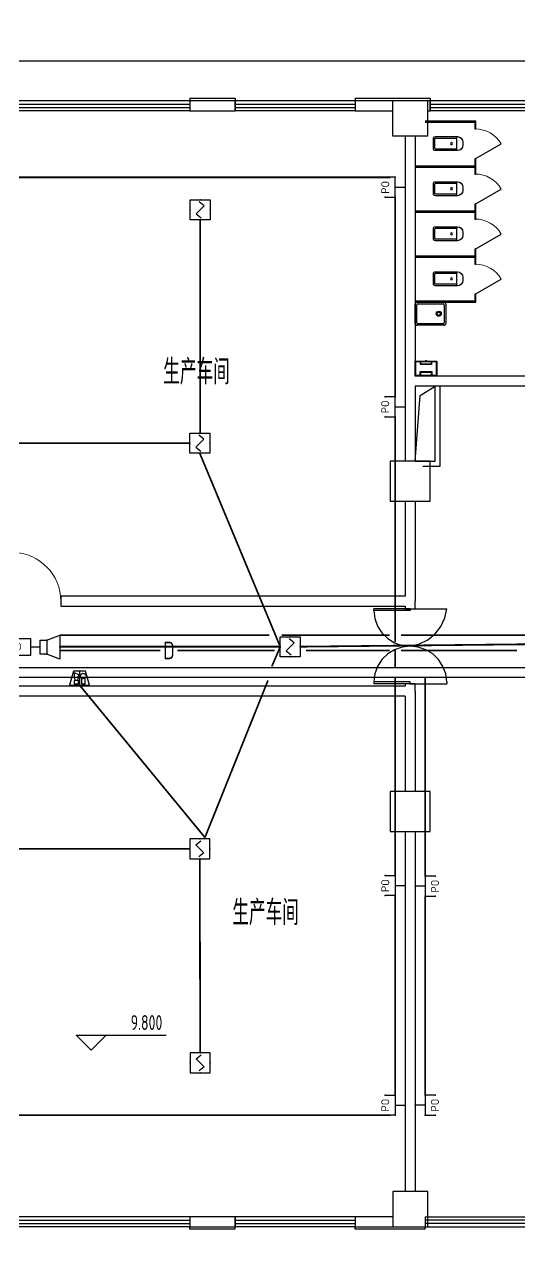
# Model space of a CAD drawing. Extents: x 2166032 to 5302137, y 581493 to 2416206.
# Drawn here: x 2587083 to 2596971, y 1123625 to 1148125 of the extents above; entities that cross this region are included whole.
import ezdxf
from ezdxf.enums import TextEntityAlignment as Align

# ---------------------------------------------------------------- set-up
doc = ezdxf.new("R2010")
doc.units = 0
doc.header["$LTSCALE"] = 1000
doc.header["$MEASUREMENT"] = 0
doc.linetypes.add('CENTER2', pattern=[1.14, 0.75, -0.13, 0.13, -0.13])
doc.linetypes.add('DASHEDX2', pattern=[1.5, 1, -0.5])
for name, color, linetype in [('3T_WOOD', 21, 'Continuous'), ('CABLETRAY', 4, 'Continuous'), ('COLUMN', 2, 'Continuous'), ('DIM_ELEV', 3, 'Continuous'), ('EQUIP-消防', 3, 'Continuous'), ('EQUIP-通讯', 3, 'Continuous'), ('LATRINE', 8, 'Continuous'), ('LVTRY', 8, 'Continuous'), ('PUB_TEXT', 7, 'Continuous'), ('SIG_TEXT', 7, 'Continuous'), ('STAIR', 8, 'Continuous'), ('SURFACE', 8, 'Continuous'), ('TEL_TEXT', 7, 'Continuous'), ('WALL', 8, 'Continuous'), ('WINDOW', 8, 'Continuous'), ('WIRE-动力', 2, 'Continuous'), ('WIRE-消防', 4, 'Continuous'), ('WIRE-电源', 10, 'Continuous'), ('WIRE-电话', 4, 'CENTER2'), ('WIRE-网络', 6, 'Continuous'), ('厨卫', 8, 'Continuous'), ('消防', 7, 'Continuous')]:
    doc.layers.add(name, color=color, linetype=linetype)
doc.styles.add('_TCH_DIM', font='tssdeng.shx', dxfattribs={"bigfont": 'tssdchn.shx'})
doc.styles.add('_TEL_DIM', font='@tssdeng.shx', dxfattribs={"width": 0.8, "height": 3.5, "bigfont": '!tssdchn.shx'})
doc.styles.get("Standard").update_dxf_attribs({"font": 'tssdeng.shx', "bigfont": 'tssdchn.shx'})
doc.styles.add('TSSD_REIN', font='tssdeng.shx', dxfattribs={"width": 0.7, "bigfont": 'tssdchn.shx'})
doc.styles.add('zz-0', font='arial.ttf')

# ---------------------------------------------------------------- blocks, each defined once
blk = doc.blocks.new('$lvtry$00000200')
for p, q in [((-140, -40, 0), (-140, -480, 0)), ((-110, -40, 0), (-110, -470, 0)), ((100, 0, 0), (-100, 0, 0)), ((100, -30, 0), (-100, -30, 0)), ((110, -470, 0), (110, -40, 0)), ((140, -480, 0), (140, -40, 0)), ((140, -470, 0), (-140, -470, 0)), ((-30, -590, 0), (30, -590, 0))]:
    blk.add_line(p, q)
blk.add_circle((0, -359, 0), 20)
for centre, radius, start, end in [((-100, -40, 0), 40, 90, 180), ((-100, -40, 0), 10, 90, 180), ((100, -40, 0), 40, 0, 90), ((100, -40, 0), 10, 0, 90), ((-30, -480, 0), 110, 180, 270), ((30, -480, 0), 110, 270, 0)]:
    blk.add_arc(centre, radius, start, end)
blk.add_point((0, 0))
blk = doc.blocks.new('$TCHSYS$APDOOR2D')
blk.add_line((0.5, 0), (0, 0.866))
at = {"lineweight": 13}
blk.add_arc((0.5, 0), 1, 120, 180, dxfattribs=at)
blk = doc.blocks.new('$plan$00001091')
for p, q in [((-275, -410), (-275, -50)), ((-255, -30), (255, -30)), ((275, -50), (275, -410)), ((255, -430), (-255, -430))]:
    blk.add_line(p, q)
for points in [[(-275, 0, 0.414214), (-305, -30, 0.414214)], [(305, -30, 0.414214), (275, 0, 0.414214)], [(-305, -430, 0.414214), (-275, -460, 0.414214)], [(275, -460, 0.414214), (305, -430, 0.414214)]]:
    blk.add_lwpolyline(points, format="xyb")
for points in [[(-275, 0), (275, 0)], [(-305, -430), (-305, -30)], [(305, -30), (305, -430)], [(275, -460), (-275, -460)]]:
    blk.add_lwpolyline(points)
for radius in [50, 32.5]:
    blk.add_circle((165, -230), radius)
for centre, start, end in [((-255, -50), 90, 180), ((255, -50), 0, 90), ((-255, -410), 180, 270), ((255, -410), 270, 360)]:
    blk.add_arc(centre, 20, start, end)
at = {"style": 'zz-0'}
for tag in ['YSIZE', 'XSIZE']:
    blk.add_attdef(tag, (0, 0), '', height=0.5, dxfattribs=at)
blk = doc.blocks.new('cffd')
at = {"layer": '厨卫'}
for p, q in [((288, -44), (300, -44)), ((288, -256), (300, -256))]:
    blk.add_line(p, q, dxfattribs=at)
for points in [[(0, -365), (0, 65), (300, 65), (300, -365)], [(12, -353), (12, 53), (288, 53), (288, -353)]]:
    blk.add_lwpolyline(points, close=True, dxfattribs=at)
for points in [[(12, -272), (82, -272), (82, -29), (12, -29)], [(12, -262), (72, -262), (72, -39), (12, -39)], [(288, -261), (228, -261), (228, -39), (288, -39)], [(288, -251), (238, -251), (238, -49), (288, -49)]]:
    blk.add_lwpolyline(points, dxfattribs=at)
blk.add_lwpolyline([(290, -150, 0, 50, 0), (323, -150, 100, 100, 0)], format="xyseb", dxfattribs=at)
blk = doc.blocks.new('$equip$00001847')
for p, q in [((-0.5, 0.499), (-0.5, 0.999)), ((0.5, 0.999), (0.5, 0.499)), ((0.5, 0.499), (-0.5, 0.499)), ((0, 0.5), (0, 0))]:
    blk.add_line(p, q)
for p in [(-0.5, 0.999), (0.5, 0.999), (-0.5, 0.499), (0, 0), (0.5, 0.499)]:
    blk.add_point(p)
at = {"color": 7, "style": '_TEL_DIM'}
blk.add_attdef('$TEXT$', text='', height=0.4, dxfattribs=at).set_placement((0, 0.999), align=Align.MIDDLE_CENTER)
at = {"color": 7, "style": '_TEL_DIM', "flags": 1}
blk.add_attdef('A', text='', height=0.00002, dxfattribs=at).set_placement((0, 0), align=Align.MIDDLE_CENTER)
blk = doc.blocks.new('$equip$00001700')
for p, q in [((-0.5, 0.5), (-0.5, -0.5)), ((0.5, 0.5), (-0.5, 0.5)), ((-0.2, 0.2), (0.05, 0.4)), ((0, 0), (-0.2, 0.2)), ((0, 0), (0.2, -0.2)), ((0.5, -0.5), (0.5, 0.5)), ((-0.5, -0.5), (0.5, -0.5)), ((0.2, -0.2), (-0.05, -0.4))]:
    blk.add_line(p, q)
for p in [(-0.5, 0), (0, 0.5), (0.5, 0), (0, -0.5)]:
    blk.add_point(p)
at = {"flags": 1}
for tag, height, p in [('A', 0.00002, (0, 0)), ('B', 0.4, (0.75, -0.204))]:
    blk.add_attdef(tag, text='', height=height, dxfattribs=at).set_placement(p, align=Align.MIDDLE_CENTER)
blk = doc.blocks.new('$equip$00001943')
for p, q in [((-0.3, 0.35), (-0.5, -0.35)), ((0.3, 0.35), (-0.3, 0.35)), ((-0.22, -0.124), (-0.27, 0.276)), ((-0.27, 0.276), (-0.05, 0.176)), ((-0.05, 0.176), (-0.1, -0.124)), ((0, 0.35), (0, -0.35)), ((0.5, -0.35), (0.3, 0.35)), ((-0.5, -0.35), (0.5, -0.35)), ((-0.27, -0.124), (-0.27, -0.294)), ((-0.05, -0.124), (-0.27, -0.124)), ((-0.27, -0.294), (-0.05, -0.294)), ((-0.05, -0.294), (-0.05, -0.124)), ((0.112, -0.298), (0.112, -0.013)), ((0.262, -0.298), (0.112, -0.298)), ((0.262, -0.013), (0.262, -0.298))]:
    blk.add_line(p, q)
blk.add_circle((0.187, 0.102), 0.139)
for p in [(-0.4, 0), (0, 0.35), (0, -0.35), (0.404, -0.012)]:
    blk.add_point(p)
at = {"layer": 'TEL_TEXT', "style": '_TEL_DIM', "flags": 1}
blk.add_attdef('A', text='', height=0.00002, dxfattribs=at).set_placement((0, 0), align=Align.MIDDLE_CENTER)
blk = doc.blocks.new('$equip$00001366')
for p, q in [((0, 0.35), (0, -0.35)), ((0, 0.35), (0.35, 0.35)), ((0.35, 0.35), (1, 0.6)), ((0.35, 0.35), (0.35, -0.35)), ((1, 0.6), (1, -0.6)), ((0.35, -0.35), (0, -0.35)), ((1, -0.6), (0.35, -0.35))]:
    blk.add_line(p, q)
for p in [(0, 0), (0.35, 0.35), (1, 0), (0.35, -0.35)]:
    blk.add_point(p)
at = {"flags": 9}
blk.add_attdef('A', (0, 0), '', height=0.00002, dxfattribs=at)
blk = doc.blocks.new('$equip$00001926')
for p, q in [((0.65, 0.65), (-0.65, 0.65)), ((-0.65, 0.65), (-0.65, 0)), ((0.65, 0), (0.65, 0.65)), ((-0.65, 0), (0.65, 0))]:
    blk.add_line(p, q)
for p in [(0, 0.65), (-0.65, 0.325), (0, 0), (0.65, 0.325)]:
    blk.add_point(p)
at = {"color": 7, "style": '_TEL_DIM'}
blk.add_attdef('$TEXT$', text='', height=0.3, dxfattribs=at).set_placement((0.006, 0.343), align=Align.MIDDLE_CENTER)
at = {"color": 7, "style": '_TEL_DIM', "flags": 1}
blk.add_attdef('A', text='', height=0.00002, dxfattribs=at).set_placement((0, 0), align=Align.MIDDLE_CENTER)
blk = doc.blocks.new('$DorLib2D$00000141')
at = {"color": 0}
for points in [[(-0.5, 0), (-0.5, 0.487)], [(-0.475, 0.487), (-0.5, 0.487)], [(-0.475, 0), (-0.475, 0.487)], [(-0.369, 0.473), (-0.475, 0.487)], [(-0.268, 0.435), (-0.369, 0.473)], [(-0.178, 0.377), (-0.268, 0.435)], [(-0.103, 0.3), (-0.178, 0.377)], [(0.178, 0.377), (0.103, 0.3)], [(0.268, 0.435), (0.178, 0.377)], [(0.369, 0.473), (0.268, 0.435)], [(0.475, 0.487), (0.369, 0.473)], [(0.475, 0), (0.475, 0.487)], [(0.475, 0.487), (0.5, 0.487)], [(0.5, 0), (0.5, 0.487)], [(-0.047, 0.208), (-0.103, 0.3)], [(-0.012, 0.107), (-0.047, 0.208)], [(0.047, 0.208), (0.012, 0.107)], [(0.103, 0.3), (0.047, 0.208)], [(0, 0), (-0.012, 0.107)], [(-0.012, -0.107), (0, 0)], [(0.012, 0.107), (0, 0)], [(-0.5, 0), (-0.475, 0)], [(0.5, 0), (0.475, 0)]]:
    blk.add_lwpolyline(points, dxfattribs=at)
at = {"color": 0, "linetype": 'DASHEDX2'}
for points in [[(0, 0), (0.03, -0.122), (0.086, -0.234), (0.165, -0.331), (0.264, -0.408), (0.378, -0.461), (0.5, -0.488)], [(-0.5, 0), (-0.5, -0.488)], [(-0.047, -0.208), (-0.012, -0.107)], [(0.5, 0), (0.5, -0.488)], [(-0.178, -0.377), (-0.103, -0.3)], [(-0.103, -0.3), (-0.047, -0.208)], [(-0.475, -0.488), (-0.5, -0.488)], [(-0.475, -0.487), (-0.369, -0.473)], [(-0.369, -0.473), (-0.268, -0.435)], [(-0.268, -0.435), (-0.178, -0.377)]]:
    blk.add_lwpolyline(points, dxfattribs=at)
blk = doc.blocks.new('$TCHSYS$WIN2D')
for p, q in [((-0.5, 0.5), (0.5, 0.5)), ((-0.5, 0.5), (-0.5, -0.5)), ((0.5, 0.5), (0.5, -0.5)), ((0.5, 0.16667), (-0.5, 0.16667)), ((0.5, -0.16667), (-0.5, -0.16667)), ((-0.5, -0.5), (0.5, -0.5))]:
    blk.add_line(p, q)
blk = doc.blocks.new('$TCHSYS$DOOR2D')
for p, q in [((0.45, 0.975), (0.5, 0.975)), ((0.45, 0), (0.45, 0.975)), ((0.5, 0), (0.5, 0.975)), ((0.5, 0), (0.45, 0))]:
    blk.add_line(p, q)
at = {"lineweight": 13}
blk.add_arc((0.475, 0), 0.975, 91.4693, 180, dxfattribs=at)

msp = doc.modelspace()

# ---------------------------------------------------------------- linework, layer by layer
msp.add_circle((2604640.5, 1020101.3), 438608.5)
at = {"layer": '3T_WOOD'}
msp.add_lwpolyline([(2594888.9, 1139400.3), (2594987.2, 1140711.8), (2595288.9, 1140900.3)], dxfattribs=at)
at = {"layer": 'CABLETRAY'}
for p, q in [((2580469.2, 1135272.5), (2617874.4, 1135272.5)), ((2617874.4, 1135072.5), (2580469.2, 1135072.5))]:
    msp.add_line(p, q, dxfattribs=at)
at = {"layer": 'COLUMN'}
for p, q in [((2595137.3, 1146600.3), (2594437.3, 1146600.3)), ((2594437.3, 1146600.3), (2594437.3, 1145900.3)), ((2595137.3, 1145900.3), (2595137.3, 1146600.3)), ((2594437.3, 1145900.3), (2595137.3, 1145900.3)), ((2595188.9, 1139400.3), (2594388.9, 1139400.3)), ((2594388.9, 1139400.3), (2594388.9, 1138600.3)), ((2595188.9, 1138600.3), (2595188.9, 1139400.3)), ((2594388.9, 1138600.3), (2595188.9, 1138600.3)), ((2595187.3, 1132800.3), (2594387.3, 1132800.3)), ((2594387.3, 1132800.3), (2594387.3, 1132000.3)), ((2595187.3, 1132000.3), (2595187.3, 1132800.3)), ((2594387.3, 1132000.3), (2595187.3, 1132000.3)), ((2595138.6, 1124800.5), (2594438.6, 1124800.5)), ((2594438.6, 1124800.5), (2594438.6, 1124100.5)), ((2595138.6, 1124100.5), (2595138.6, 1124800.5)), ((2594438.6, 1124100.5), (2595138.6, 1124100.5))]:
    msp.add_line(p, q, dxfattribs=at)
at = {"layer": 'DIM_ELEV'}
for p, q in [((2588412.3, 1127625.9), (2588112.3, 1127925.9)), ((2588112.3, 1127925.9), (2589912.3, 1127925.9)), ((2588412.3, 1127625.9), (2588712.3, 1127925.9))]:
    msp.add_line(p, q, dxfattribs=at)
at = {"layer": 'LATRINE'}
for p, q in [((2595088.9, 1146200.3), (2596101.4, 1146200.3)), ((2595088.9, 1146175.3), (2596076.4, 1146175.3)), ((2596076.4, 1146175.3), (2596076.4, 1146037.8)), ((2596101.4, 1146037.8), (2596101.4, 1146200.3)), ((2596076.4, 1146037.8), (2596101.4, 1146037.8)), ((2596101.4, 1145437.8), (2596076.4, 1145437.8)), ((2596076.4, 1145437.8), (2596076.4, 1145300.3)), ((2596101.4, 1145287.8), (2596101.4, 1145437.8)), ((2594888.9, 1145300.3), (2596076.4, 1145300.3)), ((2594888.9, 1145275.3), (2596076.4, 1145275.3)), ((2596076.4, 1145275.3), (2596076.4, 1145137.8)), ((2596101.4, 1145137.8), (2596101.4, 1145287.8)), ((2596076.4, 1145137.8), (2596101.4, 1145137.8)), ((2596101.4, 1144537.8), (2596076.4, 1144537.8)), ((2596076.4, 1144537.8), (2596076.4, 1144400.3)), ((2596101.4, 1144387.8), (2596101.4, 1144537.8)), ((2594888.9, 1144400.3), (2596076.4, 1144400.3)), ((2594888.9, 1144375.3), (2596076.4, 1144375.3)), ((2596076.4, 1144375.3), (2596076.4, 1144237.8)), ((2596076.4, 1144237.8), (2596101.4, 1144237.8)), ((2596101.4, 1144237.8), (2596101.4, 1144387.8)), ((2594888.9, 1143500.3), (2596076.4, 1143500.3)), ((2594888.9, 1143475.3), (2596076.4, 1143475.3)), ((2596101.4, 1143637.8), (2596076.4, 1143637.8)), ((2596076.4, 1143637.8), (2596076.4, 1143500.3)), ((2596076.4, 1143475.3), (2596076.4, 1143337.8)), ((2596101.4, 1143487.8), (2596101.4, 1143637.8)), ((2596101.4, 1143337.8), (2596101.4, 1143487.8)), ((2596076.4, 1143337.8), (2596101.4, 1143337.8)), ((2596101.4, 1142737.8), (2596076.4, 1142737.8)), ((2596076.4, 1142737.8), (2596076.4, 1142600.3)), ((2596101.4, 1142575.3), (2596101.4, 1142737.8)), ((2594888.9, 1142600.3), (2596076.4, 1142600.3)), ((2594888.9, 1142575.3), (2596101.4, 1142575.3))]:
    msp.add_line(p, q, dxfattribs=at)
at = {"layer": 'STAIR'}
msp.add_line((2575288.9, 1147400.3), (2619688.9, 1147400.3), dxfattribs=at)
at = {"layer": 'SURFACE'}
for p, q in [((2590388.9, 1146650.3), (2590388.9, 1146600.3)), ((2590388.9, 1146650.3), (2591288.9, 1146650.3)), ((2591288.9, 1146650.3), (2591288.9, 1146600.3)), ((2593688.9, 1146650.3), (2593688.9, 1146600.3)), ((2593688.9, 1146650.3), (2594737.3, 1146650.3)), ((2594737.3, 1146650.3), (2595188.9, 1146650.3)), ((2595188.9, 1146650.3), (2595188.9, 1146600.3)), ((2590388.6, 1124050.3), (2590388.6, 1124100.3)), ((2591288.6, 1124050.3), (2591288.6, 1124100.3)), ((2593688.6, 1124050.3), (2593688.6, 1124100.3)), ((2595088.6, 1124050.3), (2595088.6, 1124100.3)), ((2591288.6, 1124050.3), (2590388.6, 1124050.3)), ((2594788.9, 1124050.3), (2593688.6, 1124050.3)), ((2595088.6, 1124050.3), (2594788.9, 1124050.3))]:
    msp.add_line(p, q, dxfattribs=at)
at = {"layer": 'WALL'}
for p, q in [((2591288.9, 1146600.3), (2590388.9, 1146600.3)), ((2590388.9, 1146600.3), (2590388.9, 1146400.3)), ((2590388.9, 1146400.3), (2591288.9, 1146400.3)), ((2591288.9, 1146400.3), (2591288.9, 1146600.3)), ((2594437.3, 1146600.3), (2593688.9, 1146600.3)), ((2593688.9, 1146600.3), (2593688.9, 1146400.3)), ((2593688.9, 1146400.3), (2594437.3, 1146400.3)), ((2595188.9, 1146600.3), (2595137.3, 1146600.3)), ((2595137.3, 1146400.3), (2595188.9, 1146400.3)), ((2595188.9, 1146400.3), (2595188.9, 1146600.3)), ((2594688.9, 1145900.3), (2594688.9, 1141000.3)), ((2594888.9, 1145900.3), (2594888.9, 1141100.3)), ((2594688.9, 1141000.3), (2594688.9, 1139400.3)), ((2597688.9, 1141100.3), (2594888.9, 1141100.3)), ((2597788.9, 1140900.3), (2594888.9, 1140900.3)), ((2594888.9, 1140900.3), (2594888.9, 1139400.3)), ((2594688.9, 1138600.3), (2594688.9, 1136700.3)), ((2594888.9, 1138600.3), (2594888.9, 1136600.3)), ((2594688.9, 1136700.3), (2587808.9, 1136700.3)), ((2587808.9, 1136700.3), (2587808.9, 1136500.3)), ((2594888.9, 1136450.3), (2594888.9, 1136600.3)), ((2587808.9, 1136500.3), (2594688.9, 1136500.3)), ((2594688.9, 1136500.3), (2594688.9, 1136450.3)), ((2594688.9, 1136450.3), (2594888.9, 1136450.3)), ((2594688.9, 1134900.3), (2586388.9, 1134900.3)), ((2594888.9, 1134950.3), (2594688.9, 1134950.3)), ((2594688.9, 1134950.3), (2594688.9, 1134900.3)), ((2594888.9, 1134800.3), (2594888.9, 1134950.3)), ((2594688.9, 1134700.3), (2586488.9, 1134700.3)), ((2594688.9, 1134700.3), (2594688.9, 1132800.3)), ((2594888.9, 1134800.3), (2594888.9, 1132800.3)), ((2594688.9, 1132000.3), (2594688.9, 1124800.5)), ((2594888.9, 1132000.3), (2594888.9, 1124800.5)), ((2591288.6, 1124300.3), (2590388.6, 1124300.3)), ((2590388.6, 1124300.3), (2590388.6, 1124100.3)), ((2590388.6, 1124100.3), (2591288.6, 1124100.3)), ((2591288.6, 1124100.3), (2591288.6, 1124300.3)), ((2594438.6, 1124300.3), (2593688.6, 1124300.3)), ((2593688.6, 1124300.3), (2593688.6, 1124100.3)), ((2593688.6, 1124100.3), (2594788.9, 1124100.3)), ((2594788.9, 1124100.3), (2595088.6, 1124100.3)), ((2595088.6, 1124100.3), (2595088.6, 1124100.5))]:
    msp.add_line(p, q, dxfattribs=at)
at = {"layer": 'WIRE-动力', "color": 1, "linetype": 'Continuous', "const_width": 25}
msp.add_lwpolyline([(2587209.9, 1135686.1), (2587385.7, 1135686.1)], dxfattribs=at)
at = {"layer": 'WIRE-消防', "linetype": 'Continuous', "const_width": 35}
for points in [[(2590593, 1144220.6), (2590593, 1139958.3)], [(2582383.4, 1139758.3), (2590383.4, 1139758.3)], [(2590583.4, 1139558.3), (2592192.4, 1135691.3)], [(2592192.4, 1135691.3), (2587785.7, 1135691.3)], [(2592192.4, 1135691.3), (2592024.4, 1135298.6)], [(2592592.4, 1135691.3), (2599677.9, 1135767.3)], [(2588181.3, 1134925), (2590687.4, 1131878.6)], [(2591947.2, 1135017.7), (2590687.4, 1131878.6)], [(2582383.4, 1131651.3), (2590383.4, 1131651.4)], [(2590593, 1127572.5), (2590584.2, 1131451.4)]]:
    msp.add_lwpolyline(points, dxfattribs=at)
at = {"layer": 'WIRE-电源', "linetype": 'Continuous', "const_width": 35}
for points in [[(2589799.2, 1135616.3), (2587785.7, 1135616.3)], [(2592079.9, 1135616.3), (2590136.6, 1135616.3)], [(2594376.8, 1135616.3), (2592704.9, 1135616.3)], [(2596921.3, 1135616.3), (2594601.8, 1135616.3)]]:
    msp.add_lwpolyline(points, dxfattribs=at)
at = {"layer": 'WIRE-电话', "linetype": 'CENTER2', "const_width": 35}
for points in [[(2587785.7, 1135921.1), (2591974.9, 1135921.1)], [(2592218.6, 1135921.1), (2594376.8, 1135921.1)], [(2594601.8, 1135921.1), (2599565.4, 1135921.1)]]:
    msp.add_lwpolyline(points, dxfattribs=at)
at = {"layer": 'WIRE-网络', "linetype": 'Continuous', "const_width": 35}
for points in [[(2586888.5, 1145071.8), (2594389.3, 1145071.8)], [(2594489.3, 1144671.8), (2594489.3, 1140684.2)], [(2594489.3, 1140284.2), (2594489.3, 1135783.8)], [(2594489.3, 1135638.1), (2594489.3, 1135272.5)], [(2594489.3, 1131116.4), (2594489.3, 1135072.5)], [(2595088.5, 1131106.3), (2595088.5, 1135072.5)], [(2594489.3, 1126728.8), (2594489.3, 1130716.4)], [(2595088.5, 1126728.8), (2595088.5, 1130706.3)], [(2586888.5, 1126328.8), (2594389.3, 1126328.8)]]:
    msp.add_lwpolyline(points, dxfattribs=at)
at = {"layer": '消防'}
msp.add_lwpolyline([(2595288.9, 1140900.3), (2594888.9, 1140900.3), (2594888.9, 1139400.3), (2595288.9, 1139400.3)], close=True, dxfattribs=at)
msp.add_lwpolyline([(2595038.9, 1139300.3), (2595388.9, 1139300.3), (2595388.9, 1140900.3)], dxfattribs=at)

# ---------------------------------------------------------------- block references
at = {"layer": 'EQUIP-消防', "xscale": -400, "yscale": 400, "zscale": 400, "rotation": 180}
for p in [(2590593, 1144420.6), (2590583.4, 1139758.3), (2592392.4, 1135691.3)]:
    msp.add_blockref('$equip$00001700', p, dxfattribs=at)
at = {"layer": 'EQUIP-消防', "color": 3, "xscale": 500, "yscale": 500, "zscale": 500}
msp.add_blockref('$equip$00001926', (2586884.9, 1135522.9), dxfattribs=at).add_auto_attribs({'$TEXT$': 'I/O'})
at = {"layer": 'EQUIP-消防', "xscale": 400, "yscale": 400, "zscale": 400}
for name, p in [('$equip$00001943', (2588181.3, 1135065)), ('$equip$00001700', (2590583.4, 1131651.4)), ('$equip$00001700', (2590593, 1127372.5))]:
    msp.add_blockref(name, p, dxfattribs=at)
at = {"layer": 'EQUIP-通讯'}
ref = msp.add_blockref('$equip$00001847', (2594688.9, 1144871.8), dxfattribs=dict(at, xscale=-400, yscale=400, zscale=400, rotation=90))
ref.add_attrib('$TEXT$', 'PO', dxfattribs={"layer": '0', "color": 7, "height": 160, "rotation": 90, "style": '_TEL_DIM'}).set_placement((2594289.3, 1144871.8), align=Align.MIDDLE_CENTER)
ref = msp.add_blockref('$equip$00001847', (2594688.9, 1140484.2), dxfattribs=dict(at, xscale=-400, yscale=400, zscale=400, rotation=90))
ref.add_attrib('$TEXT$', 'PO', dxfattribs={"layer": '0', "color": 7, "height": 160, "rotation": 90, "style": '_TEL_DIM'}).set_placement((2594289.3, 1140484.2), align=Align.MIDDLE_CENTER)
at = {"layer": 'EQUIP-通讯', "xscale": 400, "yscale": 400, "zscale": 400}
msp.add_blockref('$equip$00001366', (2587385.7, 1135681.1), dxfattribs=at)
at = {"layer": 'EQUIP-通讯', "xscale": 400, "yscale": 400, "zscale": 400, "rotation": 90}
for p in [(2594688.9, 1130916.4), (2594688.9, 1126528.8)]:
    msp.add_blockref('$equip$00001847', p, dxfattribs=at).add_auto_attribs({'$TEXT$': 'PO'})
at = {"layer": 'EQUIP-通讯'}
ref = msp.add_blockref('$equip$00001847', (2594888.9, 1130906.3), dxfattribs=dict(at, xscale=-400, yscale=400, zscale=400, rotation=270))
ref.add_attrib('$TEXT$', 'PO', dxfattribs={"layer": '0', "color": 7, "height": 160, "rotation": 90, "style": '_TEL_DIM'}).set_placement((2595282.3, 1130906.3), align=Align.MIDDLE_CENTER)
ref = msp.add_blockref('$equip$00001847', (2594888.9, 1126528.8), dxfattribs=dict(at, xscale=-400, yscale=400, zscale=400, rotation=270))
ref.add_attrib('$TEXT$', 'PO', dxfattribs={"layer": '0', "color": 7, "height": 160, "rotation": 90, "style": '_TEL_DIM'}).set_placement((2595282.3, 1126528.8), align=Align.MIDDLE_CENTER)
at = {"layer": 'LATRINE', "xscale": 600, "yscale": 600, "zscale": 25, "rotation": 270}
for p in [(2596088.9, 1145737.8), (2596088.9, 1144837.8), (2596088.9, 1143937.8), (2596088.9, 1143037.8)]:
    msp.add_blockref('$TCHSYS$APDOOR2D', p, dxfattribs=at)
at = {"layer": 'LVTRY', "yscale": -1, "rotation": 270}
for p in [(2595251.9, 1145744.4, 0), (2595251.9, 1144844.4, 0), (2595251.9, 1143944.4, 0), (2595251.9, 1143044.4, 0)]:
    msp.add_blockref('$lvtry$00000200', p, dxfattribs=at)
at = {"layer": 'LVTRY'}
msp.add_blockref('$plan$00001091', (2595193.9, 1142575.3), dxfattribs=at)
at = {"layer": 'WINDOW', "yscale": 200}
for p, xscale, zscale in [((2588588.9, 1146500.3), -3600, -3600), ((2592488.9, 1146500.3), -2400, -2400), ((2596188.9, 1146500.3), -2000, -2000)]:
    msp.add_blockref('$TCHSYS$WIN2D', p, dxfattribs=dict(at, xscale=xscale, zscale=zscale))
at = {"layer": 'WINDOW'}
for name, p, xscale, yscale, zscale, rotation in [('$TCHSYS$DOOR2D', (2587308.9, 1136600.3), 1000, -1000, 1000, 179.9999999999682), ('$DorLib2D$00000141', (2594788.9, 1135700.3), -1500, -1500, -1500, 270), ('$TCHSYS$WIN2D', (2588588.6, 1124200.3), 3600, -200, 3600, 179.9999999999984), ('$TCHSYS$WIN2D', (2592488.6, 1124200.3), 2400, -200, 2400, 179.9999999999984), ('$TCHSYS$WIN2D', (2607388.6, 1124200.3), -24600, -200, -24600, 179.999999999639)]:
    msp.add_blockref(name, p, dxfattribs=dict(at, xscale=xscale, yscale=yscale, zscale=zscale, rotation=rotation))
at = {"layer": '厨卫', "rotation": 90.00000008004127}
msp.add_blockref('cffd', (2594953.9, 1141100.3), dxfattribs=at)

# ---------------------------------------------------------------- texts
at = {"layer": 'PUB_TEXT'}
for s, height, style, width, p in [('生产车间', 500, 'TSSD_REIN', 0.7, (2589853.8, 1140932.9)), ('生产车间', 500, 'TSSD_REIN', 0.7, (2591234.4, 1130126.8)), ('9.800', 297.5, '_TCH_DIM', 0.705882, (2589203.8, 1128030.9))]:
    msp.add_text(s, height=height, dxfattribs=dict(at, style=style, width=width)).set_placement(p)
at = {"layer": 'SIG_TEXT', "style": '_TEL_DIM', "width": 0.8}
msp.add_text('D', height=350, dxfattribs=at).set_placement((2589967.9, 1135616.3), align=Align.MIDDLE_CENTER)

doc.saveas('drawing.dxf')
